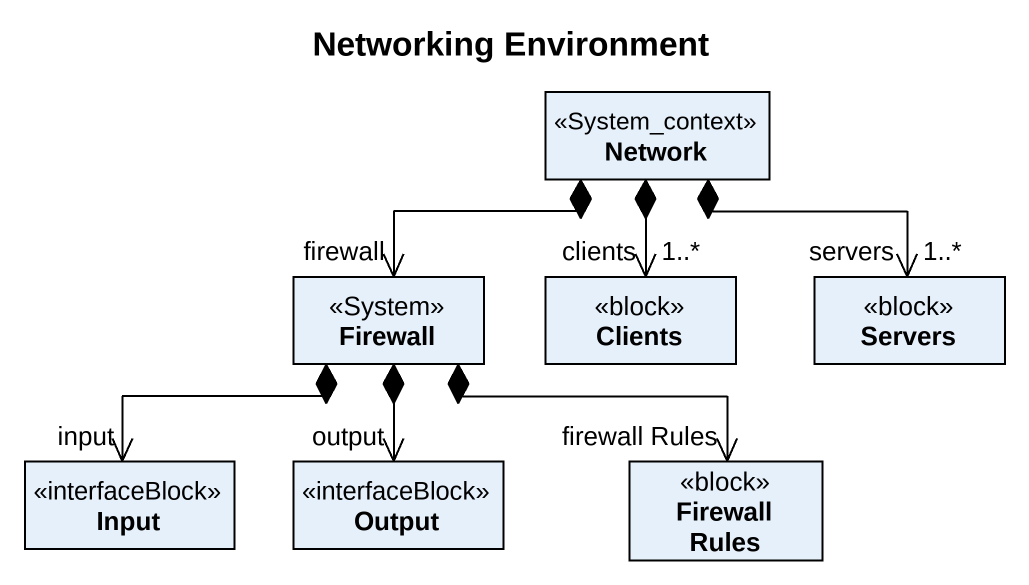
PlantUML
@startuml
title Networking Environment
hide circle
hide empty members
class "Network" as Network_ <<System_context>>
class Firewall <<System>>
class Clients <<block>>
class Servers <<block>>
class Input <<interfaceBlock>>
class Output <<interfaceBlock>>
class "Firewall Rules" as Firewall_Rules <<block>>
Network_ *--> "firewall" Firewall
Network_ *--> "clients\n1..*" Clients
Network_ *--> "servers\n1..*" Servers
Firewall *--> "input" Input
Firewall *--> "output" Output
Firewall *-right-> "firewall Rules" Firewall_Rules
@enduml
